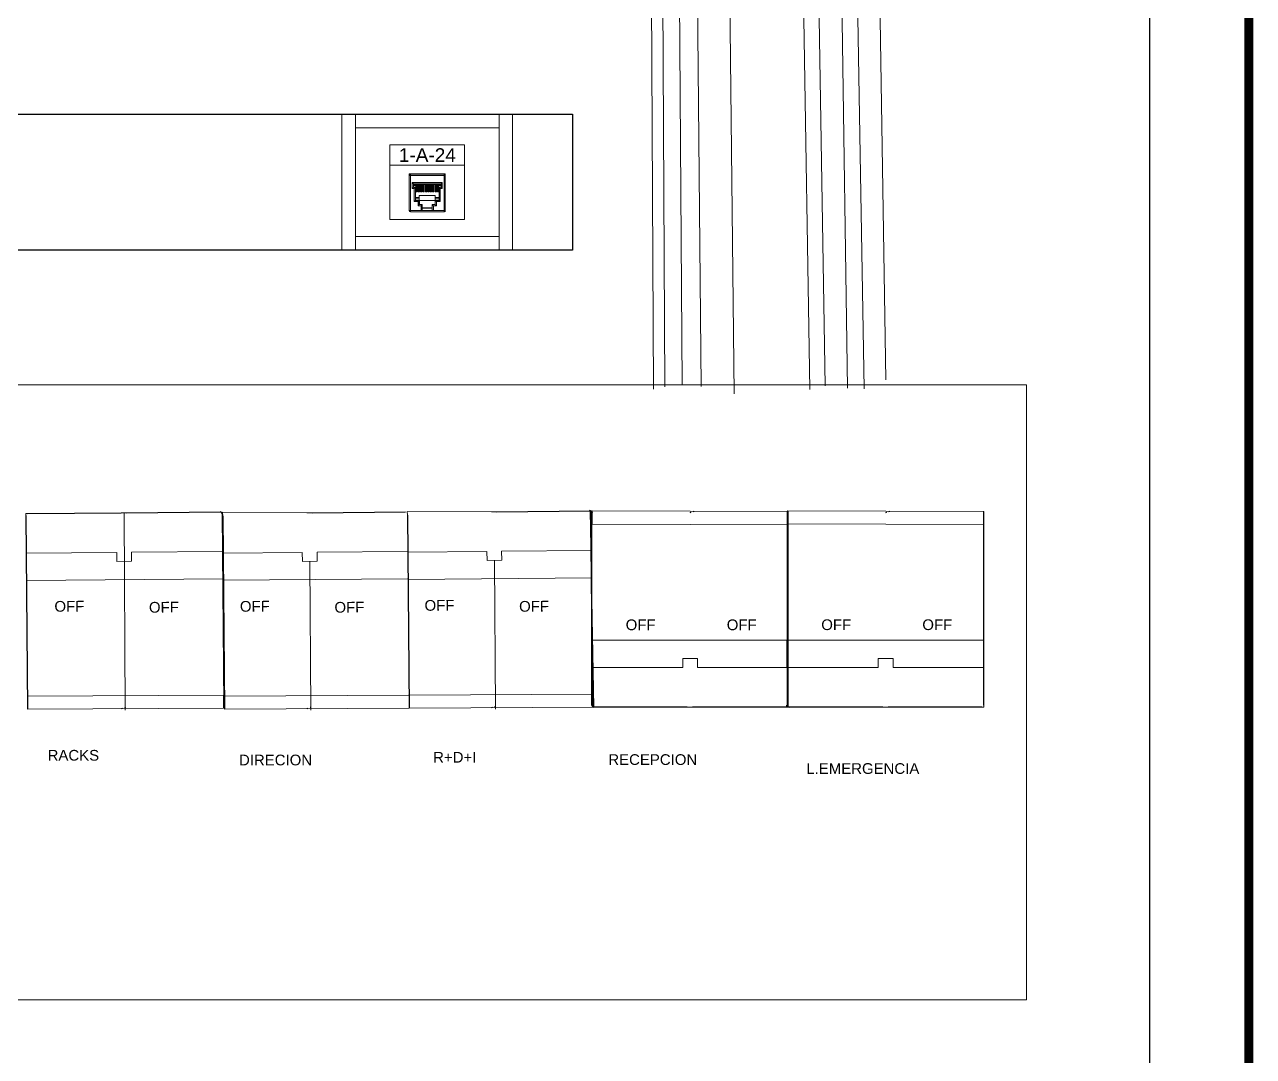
# Model space of a CAD drawing. Header units: metres. Extents: x -42301 to 31628, y -23013 to 30697.
# Drawn here: x 19955 to 31628, y -1276 to 8524 of the extents above; entities that cross this region are included whole.
import ezdxf
from ezdxf.enums import TextEntityAlignment as Align

# ---------------------------------------------------------------- set-up
doc = ezdxf.new("R2010")
doc.units = ezdxf.units.M
doc.header["$LTSCALE"] = 0.01
doc.header["$MEASUREMENT"] = 0
doc.layers.get('0').update_dxf_attribs({"lineweight": 15})
for name, color, linetype, lineweight in [('canal', 9, 'Continuous', 15), ('Canales', 250, 'Continuous', 25), ('L.m', 1, 'Continuous', 15), ('l1', 1, 'Continuous', 15), ('neutro', 5, 'Continuous', 15), ('neutro e.m', 5, 'Continuous', 15), ('Roseta', 250, 'Continuous', 5), ('tierra', 3, 'Continuous', 15), ('tierrra e.m', 3, 'Continuous', 15)]:
    doc.layers.add(name, color=color, linetype=linetype, lineweight=lineweight)
doc.layers.add('Edges', color=7, linetype='Continuous')
doc.layers.add('Membrete', color=7, linetype='Continuous')
doc.styles.get("Standard").update_dxf_attribs({"font": 'Arial.ttf'})
pattern_1 = [(45, (-115.0226, -110.148788), (-0.03132663, 0.03132663), [])]

# ---------------------------------------------------------------- blocks, each defined once
blk = doc.blocks.new('Roseta 2U - Legrand Mosaic Canal')
at = {"layer": 'Roseta'}
h = blk.add_hatch(dxfattribs=at)
h.set_pattern_fill('ANSI31', color=256, scale=0.013954, style=0)
h.set_pattern_definition(pattern_1)
h.paths.add_polyline_path([(5.698, 4.873), (5.639, 4.873), (5.623, 4.872), (5.623, 4.296), (5.698, 4.296)])
h = blk.add_hatch(dxfattribs=at)
h.set_pattern_fill('ANSI31', color=256, scale=0.013954, style=0)
h.set_pattern_definition(pattern_1)
h.paths.add_polyline_path([(5.875, 4.873), (5.813, 4.873), (5.801, 4.872), (5.801, 4.296), (5.875, 4.296)])
h.paths.add_polyline_path([(6.052, 4.873), (5.977, 4.873), (5.977, 4.296), (6.052, 4.296)])
h.paths.add_polyline_path([(6.23, 4.873), (6.155, 4.873), (6.155, 4.296), (6.23, 4.296)])
h.paths.add_polyline_path([(6.406, 4.873), (6.331, 4.873), (6.331, 4.296), (6.406, 4.296)])
h.paths.add_polyline_path([(6.509, 4.296), (6.584, 4.296), (6.584, 4.873), (6.509, 4.873)])
h.paths.add_polyline_path([(6.687, 4.296), (6.762, 4.296), (6.762, 4.873), (6.687, 4.873)])
h = blk.add_hatch(dxfattribs=at)
h.set_pattern_fill('ANSI31', color=256, scale=0.013954, style=0)
h.set_pattern_definition(pattern_1)
h.paths.add_polyline_path([(6.868, 4.296), (6.942, 4.296), (6.942, 4.873), (6.938, 4.873), (6.868, 4.873)])
for p, q in [((12.56, 10), (0, 10)), ((0, 10), (0, 0)), ((1, 9), (1, 10)), ((11.56, 9), (11.56, 10)), ((12.56, 0), (12.56, 10)), ((1, 5), (1, 9)), ((1, 9), (11.56, 9)), ((11.56, 9), (11.56, 1)), ((3.53, 7.75), (9.03, 7.75)), ((3.53, 2.25), (3.53, 7.75)), ((9.03, 7.75), (9.03, 2.25)), ((3.53, 6.25), (9.03, 6.25)), ((4.954, 5.619), (7.588, 5.619)), ((1, 5), (1, 0)), ((7.518, 2.829), (5.042, 2.829)), ((9.03, 2.25), (3.53, 2.25)), ((1, 1), (11.56, 1)), ((11.56, 1), (11.56, 0)), ((0, 0), (12.56, 0))]:
    blk.add_line(p, q, dxfattribs=at)
at = {"layer": 'Roseta', "linetype": 'Continuous'}
for p, q in [((4.954, 2.916), (4.954, 5.619)), ((4.954, 5.497), (7.588, 5.497)), ((5.042, 2.829), (5.042, 5.619)), ((5.042, 5.584), (7.518, 5.584)), ((7.518, 2.829), (7.518, 5.619)), ((7.588, 2.829), (7.588, 5.619)), ((5.181, 4.972), (7.379, 4.972)), ((5.181, 4.538), (5.181, 4.972)), ((5.321, 4.538), (5.181, 4.538)), ((5.268, 4.884), (7.292, 4.884)), ((5.268, 4.625), (5.268, 4.884)), ((5.268, 4.884), (5.268, 4.884)), ((5.268, 4.873), (7.292, 4.873)), ((5.268, 4.833), (5.277, 4.833)), ((5.268, 4.625), (5.443, 4.625)), ((5.277, 4.756), (5.277, 4.873)), ((5.452, 4.843), (5.277, 4.843)), ((5.452, 4.756), (5.277, 4.756)), ((5.321, 3.579), (5.321, 4.538)), ((5.408, 3.666), (5.408, 4.625)), ((5.443, 4.756), (5.443, 4.296)), ((5.452, 4.296), (5.452, 4.873)), ((5.46, 4.873), (5.46, 4.296)), ((5.527, 4.296), (5.527, 4.833)), ((5.527, 4.833), (5.609, 4.833)), ((5.609, 4.832), (5.527, 4.832)), ((5.609, 4.296), (5.609, 4.833)), ((5.617, 4.873), (5.617, 4.296)), ((5.623, 4.873), (5.623, 4.296)), ((5.639, 4.873), (5.623, 4.872)), ((5.698, 4.873), (5.698, 4.296)), ((5.705, 4.296), (5.705, 4.833)), ((5.705, 4.833), (5.787, 4.833)), ((5.787, 4.832), (5.705, 4.832)), ((5.787, 4.296), (5.787, 4.833)), ((5.795, 4.873), (5.795, 4.296)), ((5.801, 4.873), (5.801, 4.296)), ((5.813, 4.873), (5.801, 4.872)), ((5.875, 4.873), (5.875, 4.296)), ((5.883, 4.296), (5.883, 4.833)), ((5.883, 4.833), (5.965, 4.833)), ((5.965, 4.832), (5.883, 4.832)), ((5.965, 4.296), (5.965, 4.833)), ((5.974, 4.873), (5.974, 4.296)), ((5.977, 4.873), (5.977, 4.296)), ((6.052, 4.873), (6.052, 4.296)), ((6.061, 4.296), (6.061, 4.833)), ((6.061, 4.833), (6.143, 4.833)), ((6.143, 4.832), (6.061, 4.832)), ((6.143, 4.296), (6.143, 4.833)), ((6.152, 4.873), (6.152, 4.296)), ((6.155, 4.873), (6.155, 4.296)), ((6.23, 4.873), (6.23, 4.296)), ((6.239, 4.296), (6.239, 4.833)), ((6.239, 4.833), (6.321, 4.833)), ((6.321, 4.832), (6.239, 4.832)), ((6.321, 4.296), (6.321, 4.833)), ((6.331, 4.873), (6.331, 4.296)), ((6.406, 4.873), (6.406, 4.296)), ((6.407, 4.873), (6.407, 4.296)), ((6.417, 4.296), (6.417, 4.833)), ((6.417, 4.833), (6.499, 4.833)), ((6.499, 4.832), (6.417, 4.832)), ((6.499, 4.296), (6.499, 4.833)), ((6.509, 4.873), (6.509, 4.296)), ((6.584, 4.873), (6.584, 4.296)), ((6.585, 4.873), (6.585, 4.296)), ((6.595, 4.296), (6.595, 4.833)), ((6.595, 4.833), (6.677, 4.833)), ((6.677, 4.832), (6.595, 4.832)), ((6.677, 4.296), (6.677, 4.833)), ((6.687, 4.873), (6.687, 4.296)), ((6.762, 4.873), (6.762, 4.296)), ((6.766, 4.873), (6.766, 4.296)), ((6.773, 4.296), (6.773, 4.833)), ((6.773, 4.833), (6.855, 4.833)), ((6.855, 4.832), (6.773, 4.832)), ((6.855, 4.296), (6.855, 4.833)), ((6.868, 4.873), (6.868, 4.296)), ((6.942, 4.873), (6.938, 4.873)), ((6.942, 4.873), (6.942, 4.296)), ((6.942, 4.873), (6.942, 4.873)), ((6.946, 4.873), (6.946, 4.296)), ((6.951, 4.296), (6.951, 4.833)), ((6.951, 4.833), (7.033, 4.833)), ((7.033, 4.832), (6.951, 4.832)), ((7.033, 4.296), (7.033, 4.833)), ((7.1, 4.296), (7.1, 4.873)), ((7.108, 4.296), (7.108, 4.873)), ((7.108, 4.843), (7.283, 4.843)), ((7.283, 4.756), (7.108, 4.756)), ((7.117, 4.756), (7.117, 4.296)), ((7.292, 4.625), (7.117, 4.625)), ((7.152, 4.625), (7.152, 3.666)), ((7.379, 4.538), (7.239, 4.538)), ((7.239, 4.538), (7.239, 3.579)), ((7.283, 4.756), (7.283, 4.873)), ((7.292, 4.833), (7.283, 4.833)), ((7.292, 4.884), (7.292, 4.625)), ((7.292, 4.884), (7.292, 4.884)), ((7.379, 4.972), (7.379, 4.538)), ((5.696, 3.875), (5.408, 3.875)), ((5.696, 3.788), (5.408, 3.788)), ((7.152, 3.666), (5.408, 3.666)), ((5.527, 4.296), (5.443, 4.296)), ((5.705, 4.296), (5.609, 4.296)), ((5.696, 3.352), (5.696, 4.015)), ((6.864, 4.015), (5.696, 4.015)), ((5.699, 3.666), (5.699, 3.352)), ((5.708, 3.666), (5.708, 3.352)), ((5.883, 4.296), (5.787, 4.296)), ((6.061, 4.296), (5.965, 4.296)), ((6.239, 4.296), (6.143, 4.296)), ((6.417, 4.296), (6.321, 4.296)), ((6.595, 4.296), (6.499, 4.296)), ((6.773, 4.296), (6.677, 4.296)), ((6.852, 3.352), (6.852, 3.666)), ((6.951, 4.296), (6.855, 4.296)), ((6.861, 3.352), (6.861, 3.666)), ((6.864, 3.352), (6.864, 4.015)), ((7.152, 3.875), (6.864, 3.875)), ((7.152, 3.788), (6.864, 3.788)), ((7.117, 4.296), (7.033, 4.296)), ((4.954, 2.916), (7.588, 2.916)), ((5.608, 3.579), (5.321, 3.579)), ((5.608, 3.265), (5.608, 3.579)), ((5.827, 3.265), (5.608, 3.265)), ((5.914, 3.352), (5.696, 3.352)), ((5.827, 3.265), (5.827, 2.916)), ((5.914, 3.352), (5.914, 2.941)), ((5.914, 3.108), (6.646, 3.108)), ((5.914, 3.099), (6.646, 3.099)), ((5.914, 3.09), (6.646, 3.09)), ((6.646, 2.941), (6.646, 3.352)), ((6.864, 3.352), (6.646, 3.352)), ((6.733, 2.916), (6.733, 3.265)), ((6.952, 3.265), (6.733, 3.265)), ((6.952, 3.579), (6.952, 3.265)), ((7.239, 3.579), (6.952, 3.579))]:
    blk.add_line(p, q, dxfattribs=at)
for centre, start, end in [((5.042, 5.497), 90, 180), ((7.518, 5.497), 36.23422, 90), ((5.042, 2.916), 180, 270), ((7.518, 2.916), 270, 323.26635)]:
    blk.add_arc(centre, 0.0872, start, end, dxfattribs=at)
for points, start_tangent, end_tangent in [([(5.268, 4.884), (5.265, 4.888), (5.258, 4.895), (5.248, 4.905), (5.236, 4.917), (5.223, 4.93), (5.209, 4.943), (5.195, 4.958), (5.181, 4.972)], (-0.707107, 0.707107), (-0.707107, 0.707107)), ([(5.181, 4.538), (5.195, 4.552), (5.21, 4.566), (5.224, 4.58), (5.237, 4.594), (5.249, 4.606), (5.259, 4.615), (5.266, 4.622), (5.268, 4.625)], (0.707107, 0.707107), (0.707107, 0.707107)), ([(5.321, 4.538), (5.335, 4.552), (5.349, 4.566), (5.363, 4.58), (5.376, 4.594), (5.388, 4.606), (5.398, 4.615), (5.405, 4.622), (5.408, 4.625)], (0.707107, 0.707107), (0.707107, 0.707107)), ([(7.239, 4.538), (7.225, 4.552), (7.211, 4.566), (7.197, 4.58), (7.184, 4.594), (7.172, 4.606), (7.162, 4.615), (7.155, 4.622), (7.152, 4.625)], (-0.707107, 0.707107), (-0.707107, 0.707107)), ([(7.292, 4.884), (7.295, 4.888), (7.302, 4.895), (7.312, 4.905), (7.324, 4.917), (7.337, 4.93), (7.351, 4.943), (7.365, 4.958), (7.379, 4.972)], (0.707107, 0.707107), (0.707107, 0.707107)), ([(7.379, 4.538), (7.365, 4.552), (7.35, 4.566), (7.336, 4.58), (7.323, 4.594), (7.311, 4.606), (7.301, 4.615), (7.294, 4.622), (7.292, 4.625)], (-0.707107, 0.707107), (-0.707107, 0.707107)), ([(5.321, 3.579), (5.335, 3.593), (5.349, 3.607), (5.363, 3.621), (5.376, 3.634), (5.388, 3.646), (5.398, 3.656), (5.405, 3.663), (5.408, 3.666)], (0.707107, 0.707107), (0.707107, 0.707107)), ([(5.608, 3.579), (5.623, 3.593), (5.637, 3.607), (5.651, 3.621), (5.664, 3.634), (5.676, 3.646), (5.686, 3.656), (5.693, 3.663), (5.696, 3.666)], (0.707107, 0.707107), (0.707107, 0.707107)), ([(6.952, 3.579), (6.937, 3.593), (6.923, 3.607), (6.909, 3.621), (6.896, 3.634), (6.884, 3.646), (6.874, 3.656), (6.867, 3.663), (6.864, 3.666)], (-0.707107, 0.707107), (-0.707107, 0.707107)), ([(7.239, 3.579), (7.225, 3.593), (7.211, 3.607), (7.197, 3.621), (7.184, 3.634), (7.172, 3.646), (7.162, 3.656), (7.155, 3.663), (7.152, 3.666)], (-0.707107, 0.707107), (-0.707107, 0.707107)), ([(5.608, 3.265), (5.623, 3.279), (5.637, 3.293), (5.651, 3.307), (5.664, 3.32), (5.676, 3.332), (5.686, 3.342), (5.693, 3.349), (5.696, 3.352)], (0.707107, 0.707107), (0.707107, 0.707107)), ([(5.827, 3.265), (5.841, 3.279), (5.855, 3.293), (5.869, 3.307), (5.882, 3.32), (5.894, 3.332), (5.904, 3.342), (5.911, 3.349), (5.914, 3.352)], (0.707107, 0.707107), (0.707107, 0.707107)), ([(5.914, 2.941), (5.911, 2.935), (5.902, 2.928), (5.888, 2.923), (5.87, 2.919), (5.848, 2.917), (5.827, 2.916)], (0, -1), (-1, 0)), ([(6.733, 3.265), (6.719, 3.279), (6.705, 3.293), (6.691, 3.307), (6.678, 3.32), (6.666, 3.332), (6.656, 3.342), (6.649, 3.349), (6.646, 3.352)], (-0.707107, 0.707107), (-0.707107, 0.707107)), ([(6.733, 2.916), (6.712, 2.917), (6.69, 2.919), (6.672, 2.923), (6.658, 2.928), (6.649, 2.935), (6.646, 2.941)], (-1, 0), (0, 1)), ([(6.952, 3.265), (6.937, 3.279), (6.923, 3.293), (6.909, 3.307), (6.896, 3.32), (6.884, 3.332), (6.874, 3.342), (6.867, 3.349), (6.864, 3.352)], (-0.707107, 0.707107), (-0.707107, 0.707107))]:
    blk.add_spline(points, degree=3, dxfattribs=dict(at, start_tangent=start_tangent, end_tangent=end_tangent))
at = {"flags": 4}
blk.add_attdef('1-A-01', text='', height=1, dxfattribs=at).set_placement((6.28, 7), align=Align.MIDDLE_CENTER)

msp = doc.modelspace()

# ---------------------------------------------------------------- linework, layer by layer
for p, q in [((19985, 3880), (19967, 3880)), ((19967, 3880), (19967, 3862)), ((20925, 3888), (20874, 3888)), ((20911, 2014), (20900, 3882)), ((21836, 3892), (22636, 3888)), ((21838, 3855), (21836, 3892)), ((22687, 3888), (22636, 3888)), ((23590, 3901), (24390, 3897)), ((23592, 3864), (23590, 3901)), ((24440, 3897), (24390, 3897)), ((25329, 3905), (25362, 2041)), ((25332, 3901), (25332, 3883)), ((22673, 2014), (22665, 3426)), ((24427, 2023), (24419, 3435)), ((23603, 2156), (23607, 2156)), ((26250, 2041), (26301, 2041)), ((27190, 2048), (27208, 2048)), ((27190, 2041), (27208, 2041)), ((27208, 2048), (27208, 2066)), ((27208, 2041), (27208, 2059)), ((28109, 2042), (28159, 2042)), ((29048, 2042), (29066, 2042)), ((29066, 2042), (29066, 2060))]:
    msp.add_line(p, q)
for points in [[(14530, 5102), (29472, 5102), (29472, -739), (14530, -739)], [(25346, 3905), (27208, 3898), (27208, 3774), (25346, 3780)], [(27204, 3906), (29066, 3899), (29066, 3775), (27204, 3781)], [(21846, 2032), (19984, 2022), (19983, 2147), (21845, 2156)]]:
    msp.add_lwpolyline(points, close=True)
for points in [[(19971, 3503), (20831, 3511)], [(20971, 3513), (21840, 3520), (21842, 3261), (19973, 3245)], [(20831, 3511), (20832, 3426), (20972, 3427), (20971, 3513)], [(21841, 3504), (22593, 3511)], [(22593, 3511), (22594, 3426), (22734, 3427), (22733, 3513)], [(22733, 3513), (23591, 3520)], [(23595, 3513), (24347, 3520)], [(24347, 3520), (24348, 3435), (24488, 3436), (24487, 3522)], [(24487, 3522), (25345, 3529)], [(25347, 3270), (23597, 3255)], [(23593, 3261), (21844, 3246)], [(25344, 2676), (27208, 2676)], [(28065, 2418), (27196, 2418), (27196, 2677), (29066, 2677)], [(26347, 2417), (26347, 2502), (26207, 2502), (26207, 2417)], [(28205, 2418), (28205, 2503), (28065, 2503), (28065, 2418)], [(26207, 2417), (25344, 2417)], [(27208, 2417), (26347, 2417)], [(29066, 2418), (28205, 2418)], [(21853, 2147), (23603, 2156)], [(23607, 2156), (25357, 2165)], [(23608, 2032), (21854, 2023)], [(25362, 2041), (23608, 2032)]]:
    msp.add_lwpolyline(points)
at = {"layer": 'canal'}
for p, q in [((26696, 5016), (26470, 25166)), ((25837, 24217), (25928, 5062)), ((28137, 5149), (27858, 22801)), ((27143, 21819), (27414, 5058))]:
    msp.add_line(p, q, dxfattribs=at)
at = {"layer": 'Canales'}
for p, q in [((7078, 7672), (25160, 7672)), ((25160, 7672), (25160, 6381)), ((25160, 6381), (7078, 6381))]:
    msp.add_line(p, q, dxfattribs=at)
at = {"layer": 'Edges'}
for p, q in [((19967, 3862), (19984, 2022)), ((19985, 3880), (20874, 3888)), ((20925, 3888), (21813, 3896)), ((21813, 3896), (21820, 3897)), ((21822, 3894), (21813, 3896)), ((21829, 3887), (21822, 3894)), ((21831, 3878), (21829, 3887)), ((21831, 3878), (21848, 2060)), ((21838, 3855), (21854, 2023)), ((22687, 3888), (23575, 3896)), ((23592, 3864), (23608, 2032)), ((24440, 3897), (25329, 3905)), ((25320, 3908), (25327, 3909)), ((25329, 3905), (25320, 3908)), ((25327, 3909), (25336, 3906)), ((25336, 3899), (25329, 3905)), ((25332, 3883), (25349, 2043)), ((25338, 3890), (25336, 3899)), ((25343, 3900), (25346, 3891)), ((25344, 3898), (25346, 3907)), ((25344, 3877), (25344, 3898)), ((25344, 2059), (25344, 3877)), ((26043, 3902), (26043, 3904)), ((26284, 3884), (26281, 3893)), ((26307, 3900), (26316, 3902)), ((27202, 3899), (27204, 3908)), ((27202, 3878), (27202, 3899)), ((27202, 2060), (27202, 3878)), ((27208, 2066), (27208, 3906)), ((27208, 2059), (27208, 3898)), ((27902, 3903), (27902, 3905)), ((28142, 3885), (28140, 3894)), ((28166, 3901), (28175, 3903)), ((29066, 2060), (29066, 3899)), ((20884, 2029), (20875, 2026)), ((20908, 2045), (20910, 2035)), ((21148, 2029), (21148, 2027)), ((21848, 2038), (21845, 2029)), ((21848, 2060), (21848, 2038)), ((22646, 2029), (22637, 2026)), ((22670, 2045), (22672, 2035)), ((22910, 2029), (22910, 2027)), ((24400, 2038), (24391, 2035)), ((24423, 2054), (24426, 2044)), ((24664, 2038), (24664, 2036)), ((25344, 2059), (25346, 2050)), ((25346, 2050), (25353, 2043)), ((25353, 2043), (25362, 2041)), ((26250, 2041), (25362, 2041)), ((27190, 2041), (26301, 2041)), ((27197, 2050), (27195, 2059)), ((27204, 2043), (27197, 2050)), ((27202, 2060), (27204, 2051)), ((27204, 2051), (27211, 2044)), ((27213, 2041), (27204, 2043)), ((27211, 2044), (27220, 2042)), ((27220, 2042), (27213, 2041)), ((28109, 2042), (27220, 2042)), ((29048, 2042), (28159, 2042))]:
    msp.add_line(p, q, dxfattribs=at)
at = {"layer": 'L.m'}
msp.add_line((27525, 22312), (27772, 5072), dxfattribs=at)
at = {"layer": 'l1'}
msp.add_line((26036, 5085), (25944, 24552), dxfattribs=at)
at = {"layer": 'Membrete', "color": 0}
msp.add_line((30644, -21440), (30644, 29714), dxfattribs=at)
at = {"layer": 'Membrete', "linetype": 'Continuous', "const_width": 86.7}
msp.add_lwpolyline([(31585, 30654), (-42258, 30654), (-42258, -22380), (31585, -22380)], close=True, dxfattribs=at)
at = {"layer": 'neutro'}
msp.add_line((26201, 5106), (26071, 24743), dxfattribs=at)
at = {"layer": 'neutro e.m'}
msp.add_line((27283, 22094), (27560, 5092), dxfattribs=at)
at = {"layer": 'tierra'}
msp.add_line((26381, 5086), (26192, 24908), dxfattribs=at)
at = {"layer": 'tierrra e.m'}
msp.add_line((27636, 22602), (27930, 5066), dxfattribs=at)

# ---------------------------------------------------------------- block references
ref = msp.add_blockref('Roseta 2U - Legrand Mosaic Canal', (22969, 6381), dxfattribs=dict(xscale=129.154570353174, yscale=129.154570353174, zscale=129.154570353174))
ref.add_attrib('1-A-01', '1-A-24', dxfattribs={"height": 129.2}).set_placement((23781, 7285), align=Align.MIDDLE_CENTER)

# ---------------------------------------------------------------- texts
at = {"char_height": 101.7, "attachment_point": 1, "rotation": 0.5068}
for insert in [(20238, 3049), (21136, 3040), (22000, 3049), (22898, 3040), (23754, 3058), (24652, 3049)]:
    msp.add_mtext_dynamic_manual_height_columns('OFF', width=589.39, gutter_width=508, heights=[0], dxfattribs=dict(at, insert=insert))
at = {"attachment_point": 1}
for s, insert, char_height in [('OFF', (25665, 2874), 101.7), ('OFF', (26625, 2874), 101.7), ('OFF', (27523, 2875), 101.7), ('OFF', (28483, 2875), 101.7), ('RACKS', (20174, 1635), 101.7), ('DIRECION', (21992, 1590), 101.7), ('R+D+I', (23836, 1616), 101.7), ('RECEPCION', (25500, 1594), 101.7), ('L.EMERGENCIA', (27381, 1509), 101.67)]:
    msp.add_mtext_dynamic_manual_height_columns(s, width=589.39, gutter_width=508, heights=[0], dxfattribs=dict(at, insert=insert, char_height=char_height))

doc.saveas('drawing.dxf')
